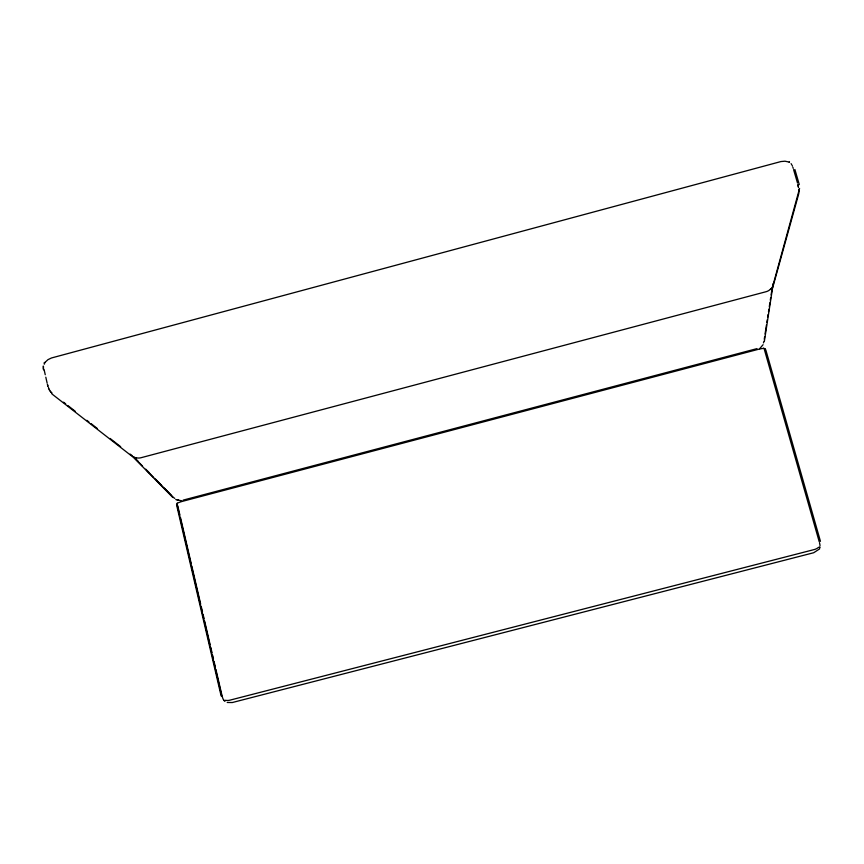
<?xml version="1.0" encoding="UTF-8"?>
<svg xmlns="http://www.w3.org/2000/svg" width="864" height="864" viewBox="0 0 864 864"><rect width="100%" height="100%" fill="white"/><g stroke="black" fill="none" stroke-linecap="round" stroke-linejoin="round"><path stroke-width="1.3" d="M43.286 369.166L43.502 366.466M177.044 503.831L177.228 504.425M799.578 188.417L773.096 284.936M772.988 285.336L773.226 283.748L764.402 341.086M764.262 339.239L764.662 336.625M765.061 334.022L766.476 324.896M766.876 322.294L767.286 319.68M767.686 317.077L768.085 314.474M768.496 311.861L768.895 309.258M769.295 306.655L769.9 302.746M770.299 300.132L770.71 297.529M771.109 294.916L772.405 286.772M772.762 287.42L798.779 193.655L799.103 189.032M819.223 541.717L764.348 349.477L764.359 348.602L765.245 348.818M176.548 504.209L177.228 503.766M759.607 348.743L763.074 344.704M43.999 363.064L45.122 362.426M44.863 362.524L44.453 362.902L47.984 359.64L51.505 357.966L780.937 161.557L784.998 161.201L789.329 162.119M819.612 548.899L813.737 552.722L232.276 702.54L227.221 702.475M763.7 347.954L763.052 348.473A8.165 1.058 -16.3 0 0 757.544 349.531L183.049 501.185A8.014 1.026 -12.8 0 0 178.103 502.891L177.336 502.751M770.386 289.278L772.081 288.058L770.386 289.267A10.001 9.223 4.4 0 1 765.968 291.74L141.059 457.715A9.763 8.942 -43.8 0 1 136.22 457.726L134.233 457.51L136.22 457.736M819.828 546.826L818.089 547.668A9.148 6.264 -2.4 0 1 814.147 549.58L230.04 700.132A8.986 6.059 -29.7 0 1 225.86 700.337L224.014 700.423M789.178 162.14L789.566 162.022M183.19 500.116L756.983 348.624M764.273 348.818L764.824 348.732M176.764 499.684L178.578 500.094M181.732 500.828L175.77 499.554M63.558 402.181L65.675 403.823M67.792 405.475L75.19 411.242M86.821 420.314L88.938 421.956M91.055 423.608L97.394 428.555M110.084 438.448L120.658 446.688M130.172 454.108L132.278 455.749M51.926 393.952L133.337 457.304M133.337 456.57L138.283 461.549M133.186 456.548L142.538 466.096M147.215 470.869L153.77 477.544M156.568 480.406L171.536 495.677M133.585 457.499L172.724 497.394M145.735 469.163L149.461 472.975M155.056 478.678L161.579 485.341M164.376 488.192L172.768 496.757A32.972 8.748 74.3 0 0 174.798 498.398M50.35 391.468L50.047 391.003L51.926 393.109L50.9 392.159M49.55 390.15L49.248 389.578M49.043 389.189L49.745 390.539M48.406 387.677L48.794 388.584L48.524 387.958M47.909 386.219L47.434 384.458L47.941 386.348M794.891 169.506L799.286 184.594M793.584 169.614L797.515 183.049M765.752 349.736L820.454 541.328M797.98 184.864L798.39 186.959M177.725 505.699L179.863 514.879M180.479 517.493L191.171 563.371M191.786 565.996L200.653 604.001M201.258 606.625L202.478 611.874M203.094 614.488L204.012 618.43M204.628 621.043L210.125 644.641M210.74 647.266L211.961 652.504M212.576 655.128L213.484 659.059M214.099 661.684L215.32 666.922M215.935 669.546L222.048 695.758A6.134 1.631 77.2 0 0 223.312 699.494M177.066 504.414L221.713 695.855M176.602 505.019L221.13 695.941M44.161 369.878L45.252 374.738M45.803 377.168L47.164 383.238M797.947 184.702L798.444 187.391M43.654 369.846L43.2 366.066M44.248 364.187A7.733 2.549 71.9 0 1 44.604 363.863M763.884 341.442A33.545 6.793 76.1 0 1 763.441 342.911M791.068 163.674A7.906 1.998 77.8 0 1 791.51 164.257M791.964 165.056A7.906 1.998 77.8 0 1 792.407 166.028M792.828 167.162A7.906 1.998 77.8 0 1 793.228 168.394M224.046 700.682A6.134 1.631 77.2 0 1 223.679 700.164M225.007 701.222A6.134 1.631 77.2 0 1 224.716 701.222M819.493 542.776A6.242 1.264 73.8 0 1 820.022 545.648M820.001 547.517A6.242 1.264 73.8 0 1 819.666 547.938"/></g></svg>
